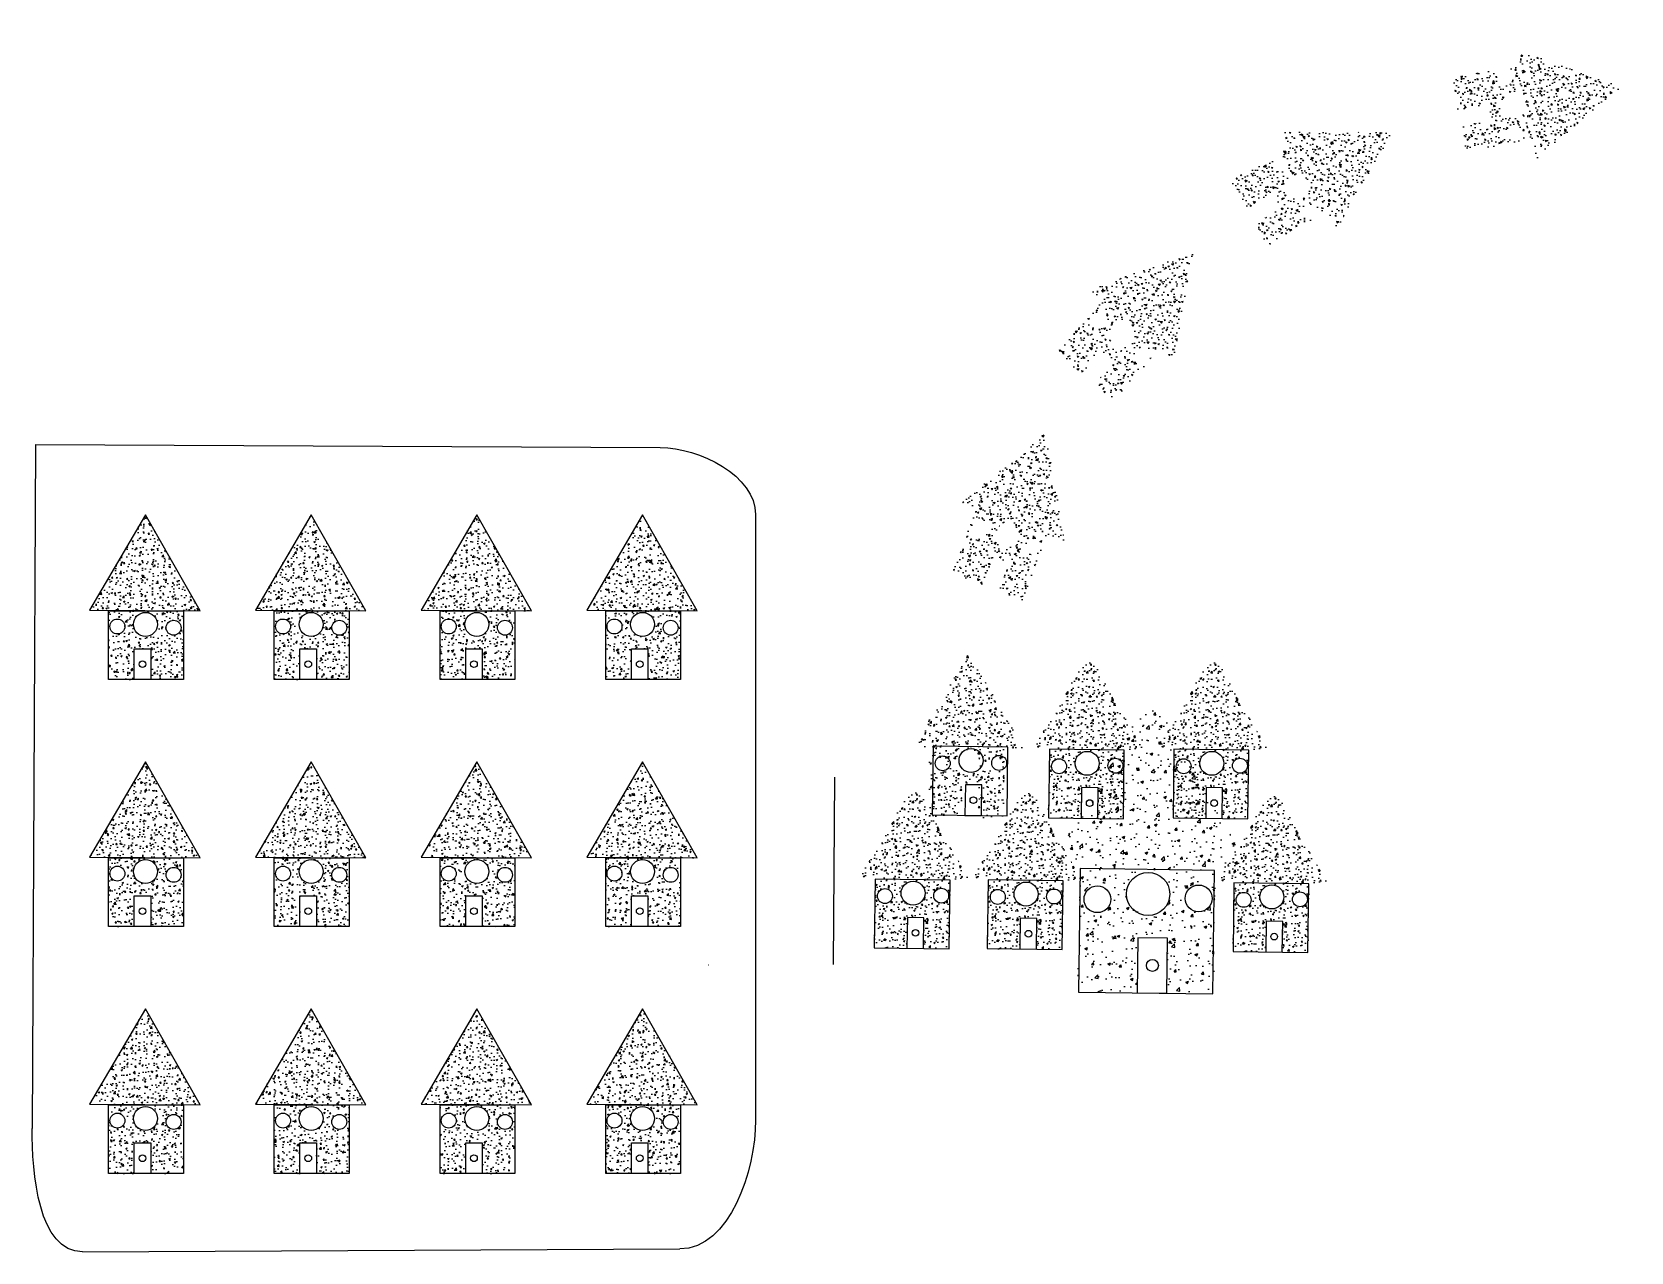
# Model space of a CAD drawing. Header units: millimetres. Extents: x -8126 to 11077, y -3450 to 11199.
import ezdxf

# ---------------------------------------------------------------- set-up
doc = ezdxf.new("R2010")
doc.units = ezdxf.units.MM

# ---------------------------------------------------------------- blocks, each defined once
blk = doc.blocks.new('*U3')
at = {"true_color": 0xf27172}
h = blk.add_hatch(dxfattribs=at)
h.set_pattern_fill('AR-CONC', color=11)
h.set_pattern_definition([(50, (-538.2, -1199.67), (182.185, -15.939), [19.05, -209.55]), (355, (-538.2, -1199.67), (-35.243, 191.057), [15.24, -167.64]), (100.4514, (-523.02, -1201), (146.941, 175.118), [16.19, -178.09]), (46.184, (-538.2, -1148.87), (271.08, -42.042), [28.575, -314.325]), (96.636, (-515.6, -1152.38), (237.404, 247.426), [24.285, -267.136]), (351.184, (-538.2, -1148.87), (237.404, 247.426), [22.86, -251.46]), (21, (-512.8, -1161.57), (151.614, -102.265), [19.05, -209.55]), (326, (-512.8, -1161.57), (61.802, 184.188), [15.24, -167.64]), (71.4514, (-500.16, -1170.1), (213.416, 81.923), [16.19, -178.09]), (37.5, (-538.2, -1199.674), (3.0886, 84.555), [0, -165.608, 0, -170.18, 0, -168.275]), (7.5, (-538.2, -1199.67), (66.8197, 100.1806), [0, -97.028, 0, -161.798, 0, -64.135]), (327.5, (-594.84, -1199.674), (135.5906, -5.7287), [0, -63.5, 0, -198.12, 0, -262.89]), (317.5, (-620.24, -1199.67), (148.129, 25.4265), [0, -82.55, 0, -131.572, 0, -186.69])])
h.paths.add_polyline_path([(465, -165), (-435, -165), (-435, -989), (-127, -989), (-127, -621), (72, -621), (72, -989), (465, -989)])
h.paths.add_polyline_path([(256, -368, -1), (435, -368, -1)], flags=16)
h.paths.add_polyline_path([(-137, -328, -1), (152, -328, -1)], flags=16)
h.paths.add_polyline_path([(-420, -353, -1), (-241, -353, -1)], flags=16)
h.paths.add_polyline_path([(7, 989), (-663, -156), (663, -165)])
for points in [[(663, -165), (7, 989), (-663, -156)], [(-435, -165), (465, -165), (465, -989), (-435, -989)], [(-127, -621), (72, -621), (72, -989), (-127, -989)]]:
    blk.add_lwpolyline(points, close=True)
for centre, radius in [((7, -328), 144), ((-330, -353), 89.6), ((345, -368), 89.6), ((-27, -805), 40)]:
    blk.add_circle(centre, radius)
blk = doc.blocks.new('*U4')
at = {"color": 0, "linetype": 'ByBlock', "lineweight": -2, "transparency": 16777216}
for p in [(0, 5933), (1990, 5933), (3980, 5933), (5970, 5933), (0, 2966), (1990, 2966), (3980, 2966), (5970, 2966), (0, 0), (1990, 0), (3980, 0), (5970, 0)]:
    blk.add_blockref('*U3', p, dxfattribs=at)
blk = doc.blocks.new('*U5')
at = {"true_color": 0xf8991e}
h = blk.add_hatch(dxfattribs=at)
h.set_pattern_fill('AR-CONC', color=30)
h.set_pattern_definition([(50, (-2465, -1184.06), (182.1847, -15.939), [19.05, -209.55]), (355, (-2465, -1184.06), (-35.243, 191.057), [15.24, -167.641]), (100.4514, (-2449.81, -1185.39), (146.941, 175.118), [16.19, -178.09]), (46.184, (-2465, -1133.26), (271.079, -42.042), [28.575, -314.325]), (96.6356, (-2442.4, -1136.76), (237.404, 247.426), [24.285, -267.136]), (351.184, (-2465, -1133.26), (237.404, 247.426), [22.86, -251.46]), (21, (-2439.6, -1145.96), (151.6144, -102.265), [19.05, -209.55]), (326, (-2439.6, -1145.96), (61.802, 184.188), [15.24, -167.64]), (71.4514, (-2426.96, -1154.48), (213.4164, 81.923), [16.19, -178.09]), (37.5, (-2464.994, -1184.06), (3.0886, 84.555), [0, -165.608, 0, -170.18, 0, -168.275]), (7.5, (-2464.99, -1184.06), (66.8197, 100.1806), [0, -97.028, 0, -161.798, 0, -64.135]), (327.5, (-2521.636, -1184.06), (135.5906, -5.7287), [0, -63.5, 0, -198.12, 0, -262.89]), (317.5, (-2547.04, -1184.06), (148.129, 25.4265), [0, -82.55, 0, -131.572, 0, -186.69])])
h.paths.add_polyline_path([(-465, -156), (435, -167), (424, -992), (116, -988), (121, -620), (-78, -618), (-83, -985), (-476, -980)])
h.paths.add_polyline_path([(-259, -362, 1), (-438, -359, 1)], flags=16)
h.paths.add_polyline_path([(135, -327, 1), (-154, -324, 1)], flags=16)
h.paths.add_polyline_path([(417, -356, 1), (238, -354, 1)], flags=16)
h.paths.add_polyline_path([(8, 992), (663, -162), (-663, -153)])
blk = doc.blocks.new('*U6')
at = {"color": 0, "linetype": 'ByBlock', "lineweight": -2, "transparency": 16777216}
for p, rotation in [((10023, 10386), 280.5773108261735), ((7396, 9524), 300.4329831196301), ((5218, 7821), 320.2886554130868), ((3748, 5480), 340.1443277065434)]:
    blk.add_blockref('*U5', p, dxfattribs=dict(at, rotation=rotation))
blk.add_blockref('*U5', (3161, 2778), dxfattribs=at)

msp = doc.modelspace()

# ---------------------------------------------------------------- hatches: boundary and pattern name
at = {"true_color": 0xcd2027}
h = msp.add_hatch(dxfattribs=at)
h.set_pattern_fill('AR-CONC', color=242)
h.set_pattern_definition([(50, (2092, 1559.24), (182.1847, -15.939), [19.05, -209.55]), (355, (2092, 1559.24), (-35.243, 191.057), [15.24, -167.641]), (100.4514, (2107.19, 1557.9), (146.941, 175.118), [16.19, -178.09]), (46.184, (2092, 1610.04), (271.079, -42.042), [28.575, -314.325]), (96.6356, (2114.6, 1606.53), (237.404, 247.426), [24.285, -267.136]), (351.184, (2092, 1610.04), (237.404, 247.426), [22.86, -251.46]), (21, (2117.4, 1597.34), (151.6144, -102.265), [19.05, -209.55]), (326, (2117.4, 1597.34), (61.802, 184.188), [15.24, -167.64]), (71.4514, (2130.04, 1588.81), (213.4164, 81.923), [16.19, -178.09]), (37.5, (2092.005, 1559.236), (3.0886, 84.555), [0, -165.608, 0, -170.18, 0, -168.275]), (7.5, (2092.005, 1559.24), (66.8197, 100.1806), [0, -97.028, 0, -161.798, 0, -64.135]), (327.5, (2035.36, 1559.236), (135.5906, -5.7287), [0, -63.5, 0, -198.12, 0, -262.89]), (317.5, (2009.96, 1559.24), (148.129, 25.4265), [0, -82.55, 0, -131.572, 0, -186.69])])
h.paths.add_polyline_path([(4092, 2588), (4992, 2576), (4981, 1752), (4673, 1756), (4678, 2123), (4479, 2126), (4474, 1758), (4081, 1764)])
h.paths.add_polyline_path([(4298, 2382, 1), (4119, 2384, 1)], flags=16)
h.paths.add_polyline_path([(4692, 2416, 1), (4403, 2420, 1)], flags=16)
h.paths.add_polyline_path([(4974, 2387, 1), (4795, 2390, 1)], flags=16)
h.paths.add_polyline_path([(4565, 3735), (5220, 2581), (3894, 2590)])
at = {"true_color": 0x139b48}
h = msp.add_hatch(dxfattribs=at)
h.set_pattern_fill('AR-CONC', color=114)
h.set_pattern_definition([(50, (3587.71, 1559.24), (182.1847, -15.939), [19.05, -209.55]), (355, (3587.71, 1559.24), (-35.243, 191.057), [15.24, -167.641]), (100.4514, (3602.9, 1557.9), (146.941, 175.118), [16.19, -178.09]), (46.184, (3587.71, 1610.04), (271.079, -42.042), [28.575, -314.325]), (96.6356, (3610.3, 1606.53), (237.404, 247.426), [24.285, -267.136]), (351.184, (3587.7, 1610.04), (237.404, 247.426), [22.86, -251.46]), (21, (3613.11, 1597.34), (151.6144, -102.265), [19.05, -209.55]), (326, (3613.11, 1597.34), (61.802, 184.188), [15.24, -167.64]), (71.4514, (3625.75, 1588.81), (213.4164, 81.923), [16.19, -178.09]), (37.5, (3587.714, 1559.236), (3.0886, 84.555), [0, -165.608, 0, -170.18, 0, -168.275]), (7.5, (3587.71, 1559.24), (66.8197, 100.1806), [0, -97.028, 0, -161.798, 0, -64.135]), (327.5, (3531.07, 1559.236), (135.5906, -5.7287), [0, -63.5, 0, -198.12, 0, -262.89]), (317.5, (3505.67, 1559.24), (148.129, 25.4265), [0, -82.55, 0, -131.572, 0, -186.69])])
h.paths.add_polyline_path([(5588, 2588), (6487, 2576), (6476, 1752), (6168, 1756), (6173, 2123), (5975, 2126), (5970, 1758), (5577, 1764)])
h.paths.add_polyline_path([(5794, 2382, 1), (5615, 2384, 1)], flags=16)
h.paths.add_polyline_path([(6187, 2416, 1), (5899, 2420, 1)], flags=16)
h.paths.add_polyline_path([(6470, 2387, 1), (6291, 2390, 1)], flags=16)
h.paths.add_polyline_path([(6060, 3735), (6716, 2581), (5389, 2590)])
at = {"true_color": 0xfeeab9}
h = msp.add_hatch(dxfattribs=at)
h.set_pattern_fill('AR-CONC', color=254, scale=1.810606)
h.set_pattern_definition([(50, (832.5, -689.58), (329.865, -28.859), [34.492, -379.413]), (355, (832.5, -689.6), (-63.812, 345.929), [27.594, -303.531]), (100.4514, (859.98, -692), (266.053, 317.07), [29.314, -322.451]), (46.184, (832.5, -597.6), (490.817, -76.122), [51.738, -569.12]), (96.6356, (873.4, -603.95), (429.845, 447.99), [43.97, -483.677]), (351.184, (832.5, -597.6), (429.845, 447.99), [41.39, -455.295]), (21, (878.48, -620.6), (274.514, -185.162), [34.492, -379.413]), (326, (878.48, -620.6), (111.899, 333.492), [27.594, -303.53]), (71.4514, (901.36, -636.03), (386.413, 148.33), [29.314, -322.45]), (37.5, (832.49, -689.58), (5.5922, 153.0959), [0, -299.851, 0, -308.129, 0, -304.68]), (7.5, (832.5, -689.58), (120.984, 181.3876), [0, -175.6795, 0, -292.9525, 0, -116.1232]), (327.5, (729.94, -689.58), (245.5012, -10.3725), [0, -114.9735, 0, -358.7173, 0, -475.9903]), (317.5, (683.95, -689.58), (268.2036, 46.0374), [0, -149.4656, 0, -238.225, 0, -338.022])])
h.paths.add_polyline_path([(4454, 1173), (6083, 1151), (6063, -341), (5505, -334), (5514, 331), (5154, 336), (5145, -329), (4435, -320)])
h.paths.add_polyline_path([(4827, 799, 1), (4503, 804, 1)], flags=16)
h.paths.add_polyline_path([(5540, 862, 1), (5017, 869, 1)], flags=16)
h.paths.add_polyline_path([(6051, 810, 1), (5727, 814, 1)], flags=16)
h.paths.add_polyline_path([(5310, 3250), (6497, 1161), (4094, 1177)])
h = msp.add_hatch()
h.set_pattern_fill('AR-CONC', color=256)
h.paths.add_polyline_path([(2000, 1029), (2900, 1017), (2889, 192), (2581, 196), (2586, 564), (2387, 567), (2382, 199), (1989, 204)])
h.paths.add_polyline_path([(2206, 822, 1), (2027, 825, 1)], flags=16)
h.paths.add_polyline_path([(2600, 857, 1), (2311, 861, 1)], flags=16)
h.paths.add_polyline_path([(2882, 828, 1), (2703, 831, 1)], flags=16)
h.paths.add_polyline_path([(2473, 2176), (3128, 1022), (1802, 1031)])
at = {"true_color": 0x93278f}
h = msp.add_hatch(dxfattribs=at)
h.set_pattern_fill('AR-CONC', color=217)
h.paths.add_polyline_path([(2000, 1029), (2900, 1017), (2889, 192), (2581, 196), (2586, 564), (2387, 567), (2382, 199), (1989, 204)])
h.paths.add_polyline_path([(2206, 822, 1), (2027, 825, 1)], flags=16)
h.paths.add_polyline_path([(2600, 857, 1), (2311, 861, 1)], flags=16)
h.paths.add_polyline_path([(2882, 828, 1), (2703, 831, 1)], flags=16)
h.paths.add_polyline_path([(2473, 2176), (3128, 1022), (1802, 1031)])
at = {"true_color": 0x9898cc}
h = msp.add_hatch(dxfattribs=at)
h.set_pattern_fill('AR-CONC', color=253)
h.set_pattern_definition([(50, (1356.57, -9.93), (182.1847, -15.939), [19.05, -209.55]), (355, (1356.57, -9.93), (-35.243, 191.057), [15.24, -167.641]), (100.4514, (1371.76, -11.26), (146.941, 175.118), [16.19, -178.09]), (46.184, (1356.57, 40.87), (271.079, -42.042), [28.575, -314.325]), (96.6356, (1379.16, 37.37), (237.404, 247.426), [24.285, -267.136]), (351.184, (1356.57, 40.87), (237.404, 247.426), [22.86, -251.46]), (21, (1381.97, 28.17), (151.6144, -102.265), [19.05, -209.55]), (326, (1381.97, 28.17), (61.802, 184.188), [15.24, -167.64]), (71.4514, (1394.6, 19.65), (213.4164, 81.923), [16.19, -178.09]), (37.5, (1356.57, -9.93), (3.0886, 84.555), [0, -165.608, 0, -170.18, 0, -168.275]), (7.5, (1356.57, -9.93), (66.8197, 100.1806), [0, -97.028, 0, -161.798, 0, -64.135]), (327.5, (1299.93, -9.93), (135.5906, -5.7287), [0, -63.5, 0, -198.12, 0, -262.89]), (317.5, (1274.53, -9.93), (148.129, 25.4265), [0, -82.55, 0, -131.572, 0, -186.69])])
h.paths.add_polyline_path([(3357, 1019), (4256, 1007), (4245, 182), (3937, 187), (3942, 554), (3743, 557), (3739, 189), (3346, 194)])
h.paths.add_polyline_path([(3563, 812, 1), (3384, 815, 1)], flags=16)
h.paths.add_polyline_path([(3956, 847, 1), (3667, 851, 1)], flags=16)
h.paths.add_polyline_path([(4239, 818, 1), (4060, 821, 1)], flags=16)
h.paths.add_polyline_path([(3829, 2166), (4485, 1012), (3158, 1021)])
at = {"true_color": 0xf1eb1f}
h = msp.add_hatch(dxfattribs=at)
h.set_pattern_fill('AR-CONC', color=2)
h.set_pattern_definition([(50, (4308.24, -44.69), (182.1847, -15.939), [19.05, -209.55]), (355, (4308.24, -44.7), (-35.243, 191.057), [15.24, -167.641]), (100.4514, (4323.42, -46.02), (146.941, 175.118), [16.19, -178.09]), (46.184, (4308.24, 6.1), (271.079, -42.042), [28.575, -314.325]), (96.6356, (4330.83, 2.6), (237.404, 247.426), [24.285, -267.136]), (351.184, (4308.24, 6.1), (237.404, 247.426), [22.86, -251.46]), (21, (4333.64, -6.59), (151.6144, -102.265), [19.05, -209.55]), (326, (4333.64, -6.6), (61.802, 184.188), [15.24, -167.64]), (71.4514, (4346.27, -15.11), (213.4164, 81.923), [16.19, -178.09]), (37.5, (4308.24, -44.69), (3.0886, 84.555), [0, -165.608, 0, -170.18, 0, -168.275]), (7.5, (4308.24, -44.69), (66.8197, 100.1806), [0, -97.028, 0, -161.798, 0, -64.135]), (327.5, (4251.596, -44.69), (135.5906, -5.7287), [0, -63.5, 0, -198.12, 0, -262.89]), (317.5, (4226.2, -44.69), (148.129, 25.4265), [0, -82.55, 0, -131.572, 0, -186.69])])
h.paths.add_polyline_path([(6309, 984), (7208, 972), (7197, 148), (6889, 152), (6894, 519), (6695, 522), (6690, 154), (6298, 160)])
h.paths.add_polyline_path([(6515, 778, 1), (6335, 780, 1)], flags=16)
h.paths.add_polyline_path([(6908, 812, 1), (6619, 816, 1)], flags=16)
h.paths.add_polyline_path([(7191, 783, 1), (7012, 786, 1)], flags=16)
h.paths.add_polyline_path([(6781, 2131), (7437, 978), (6110, 986)])

# ---------------------------------------------------------------- linework, layer by layer
for p, q in [((-8086, 6248), (-8124, -1966)), ((-8086, 6248), (-581, 6211)), ((564, 5404), (564, -1865)), ((1510, 2252), (1495, 2)), ((-7518, -3447), (-345, -3413))]:
    msp.add_line(p, q)
for points in [[(3595, 2611), (2696, 2623), (2685, 1798), (3584, 1786)], [(4992, 2576), (4092, 2588), (4081, 1764), (4981, 1752)], [(6487, 2576), (5588, 2588), (5577, 1764), (6476, 1752)], [(3281, 2158), (3083, 2161), (3078, 1793), (3276, 1790)], [(4678, 2123), (4479, 2126), (4474, 1758), (4673, 1756)], [(6173, 2123), (5975, 2126), (5970, 1758), (6168, 1756)], [(6077, 1133), (4460, 1154), (4440, -328), (6057, -349)], [(2900, 1017), (2000, 1029), (1989, 204), (2889, 192)], [(2900, 1017), (2000, 1029), (1989, 204), (2889, 192)], [(4256, 1007), (3357, 1019), (3346, 194), (4245, 182)], [(7208, 972), (6309, 984), (6298, 160), (7197, 148)], [(2586, 564), (2387, 567), (2382, 199), (2581, 196)], [(2586, 564), (2387, 567), (2382, 199), (2581, 196)], [(3942, 554), (3743, 557), (3739, 189), (3937, 187)], [(6894, 519), (6695, 522), (6690, 154), (6889, 152)], [(5512, 319), (5155, 324), (5146, -337), (5503, -342)]]:
    msp.add_lwpolyline(points, close=True)
for centre, radius in [((2812, 2418), 89.6), ((3151, 2453), 144), ((3489, 2423), 89.6), ((4547, 2418), 144), ((6043, 2418), 144), ((4209, 2383), 89.6), ((4885, 2389), 89.6), ((5705, 2383), 89.6), ((6381, 2389), 89.6), ((3179, 1976), 40), ((4576, 1941), 40), ((6071, 1941), 40), ((2455, 859), 144), ((2455, 859), 144), ((3812, 849), 144), ((5278, 849), 260), ((2117, 824), 89.6), ((2117, 824), 89.6), ((2793, 829), 89.6), ((2793, 829), 89.6), ((3473, 814), 89.6), ((4149, 819), 89.6), ((4669, 786), 161), ((5885, 796), 161), ((6425, 779), 89.6), ((6764, 814), 144), ((7101, 785), 89.6), ((2484, 382), 40), ((2484, 382), 40), ((3840, 372), 40), ((6792, 337), 40), ((5329, -9), 72)]:
    msp.add_circle(centre, radius)
for points in [[(-581, 6211), (-114, 6209), (564, 5871), (564, 5404)], [(0, 0), (0, 0), (1, 0), (1, 0)], [(0, 0), (0, 0), (1, 0), (1, 0)], [(564, -1865), (564, -2464), (253, -3411), (-345, -3413)], [(-7518, -3447), (-8051, -3450), (-8126, -2500), (-8124, -1966)]]:
    msp.add_open_spline(points, degree=3)

# ---------------------------------------------------------------- block references
for name, p in [('*U6', (-42, -21)), ('*U4', (-6771, -1519))]:
    msp.add_blockref(name, p)

doc.saveas('drawing.dxf')
